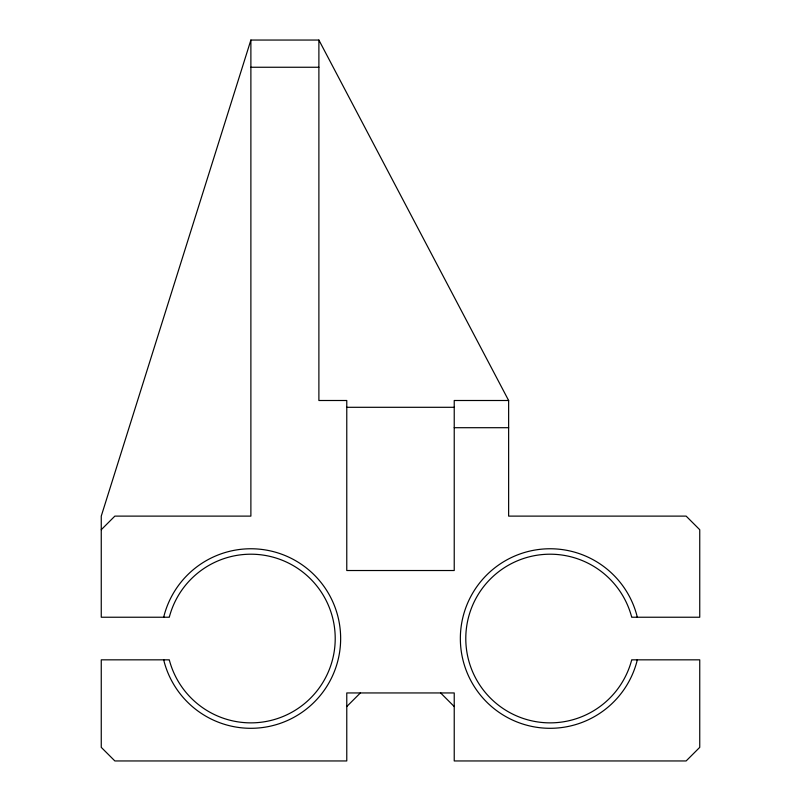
<?xml version="1.0" encoding="UTF-8"?>
<svg xmlns="http://www.w3.org/2000/svg" width="801" height="801" viewBox="0 0 801 801"><rect width="100%" height="100%" fill="white"/><g stroke="black" fill="none" stroke-linecap="round" stroke-linejoin="round"><path stroke-width="1.2" d="M163.784 617.231L164.165 615.298A89.772 89.772 0 0 1 302.367 564.995A89.772 89.772 0 0 1 302.367 712.069A89.772 89.772 0 0 1 164.165 661.766L163.784 659.834M637.216 659.834L636.835 661.766A89.772 89.772 0 0 1 498.633 712.069A89.772 89.772 0 0 1 498.633 564.995A89.772 89.772 0 0 1 636.835 615.298L637.216 617.231M250.883 40.05L101.256 516.114L101.256 617.231L169.311 617.231L169.422 616.71A84.335 84.335 0 0 1 299.254 569.451A84.335 84.335 0 0 1 299.254 707.613A84.335 84.335 0 0 1 169.422 660.364L169.311 659.834L101.256 659.834L101.256 747.353L114.863 760.95L346.773 760.95L346.773 692.945L454.227 692.945L454.227 760.95L686.137 760.95L699.744 747.353L699.744 659.834L631.689 659.834L631.578 660.364A84.335 84.335 0 0 1 501.746 707.613A84.335 84.335 0 0 1 501.746 569.451A84.335 84.335 0 0 1 631.578 616.71L631.689 617.231L699.744 617.231L699.744 529.721L686.137 516.114L508.635 516.114L508.635 400.5L318.888 40.05L250.883 40.05L250.883 516.114L114.863 516.114L101.256 529.721M346.773 706.542L360.37 692.945M250.883 67.254L318.888 67.254M508.635 400.5L454.227 400.5L454.227 570.522L346.773 570.522L346.773 400.5L318.888 400.5L318.888 40.05M346.773 407.298L454.227 407.298M454.227 427.704L508.635 427.704M440.63 692.945L454.227 706.542"/></g></svg>
